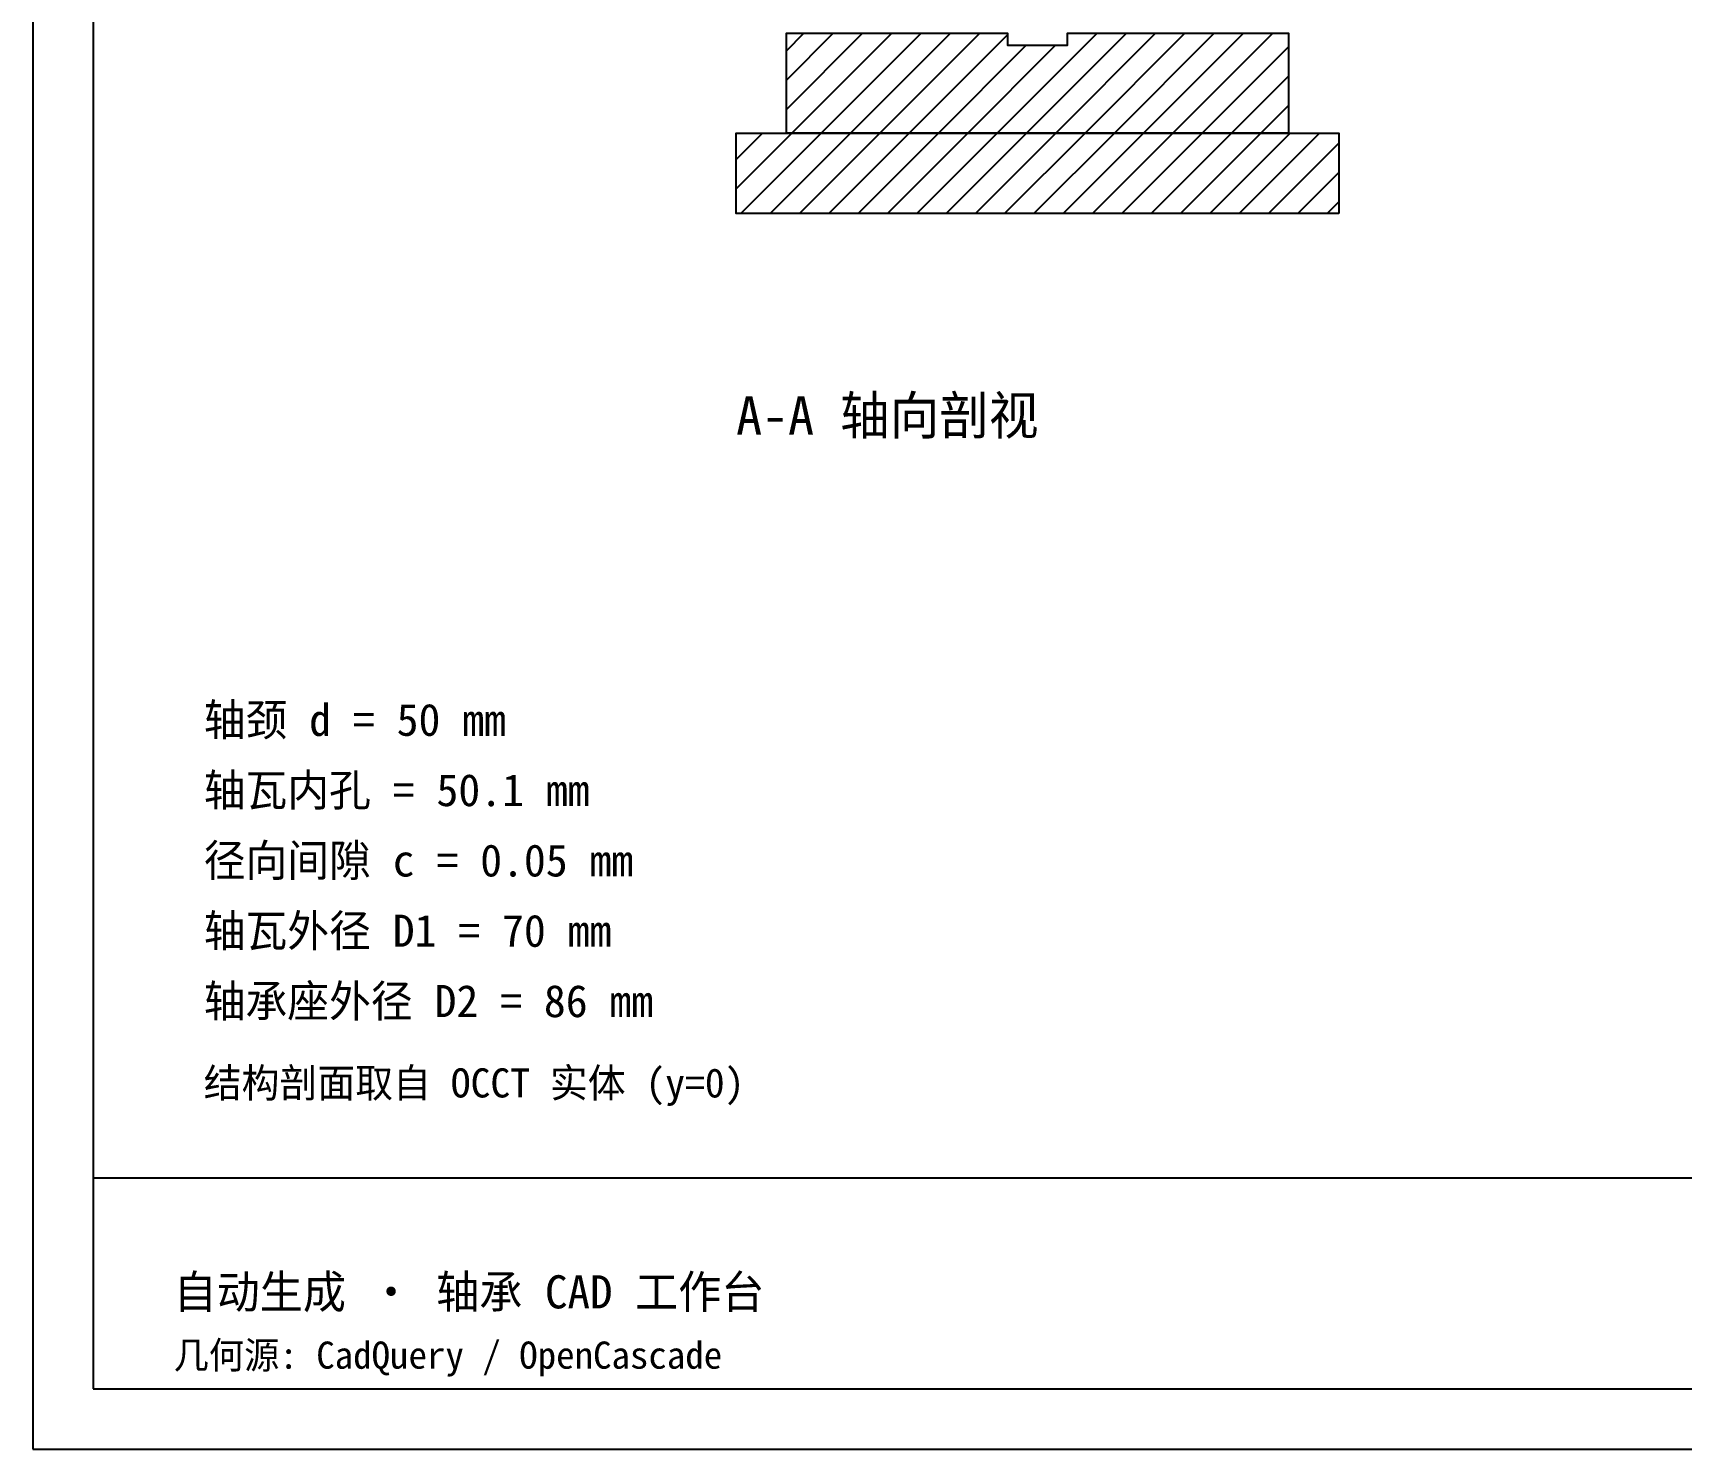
# Model space of a CAD drawing. Header units: millimetres. Extents: x 8 to 412, y 8 to 289.
# Drawn here: x 8 to 172.1, y 8 to 149 of the extents above; entities that cross this region are included whole.
import ezdxf

# ---------------------------------------------------------------- set-up
doc = ezdxf.new("R2010")
doc.units = ezdxf.units.MM
for name, color, linetype in [('BUSHING', 5, 'Continuous'), ('DIM', 2, 'Continuous'), ('FRAME', 7, 'Continuous'), ('HOUSING', 8, 'Continuous'), ('NOTES', 7, 'Continuous'), ('SECTION', 8, 'Continuous')]:
    doc.layers.add(name, color=color, linetype=linetype)

msp = doc.modelspace()

# ---------------------------------------------------------------- hatches: boundary and pattern name
at = {"layer": 'SECTION'}
h = msp.add_hatch(dxfattribs=at)
h.set_pattern_fill('ANSI31', color=5, scale=0.65)
h.paths.add_polyline_path([(133, 139), (132.82, 139), (132.64, 139), (132.46, 139), (132.28, 139), (132.1, 139), (131.92, 139), (131.74, 139), (131.56, 139), (131.38, 139), (131.2, 139), (131.02, 139), (130.84, 139), (130.66, 139), (130.48, 139), (130.3, 139), (130.12, 139), (129.94, 139), (129.76, 139), (129.58, 139), (129.4, 139), (129.22, 139), (129.04, 139), (128.86, 139), (128.68, 139), (128.5, 139), (128.32, 139), (128.14, 139), (127.96, 139), (127.78, 139), (127.6, 139), (127.42, 139), (127.24, 139), (127.06, 139), (126.88, 139), (126.71, 139), (126.53, 139), (126.35, 139), (126.17, 139), (125.99, 139), (125.81, 139), (125.63, 139), (125.45, 139), (125.27, 139), (125.09, 139), (124.91, 139), (124.73, 139), (124.55, 139), (124.37, 139), (124.19, 139), (124.01, 139), (123.83, 139), (123.65, 139), (123.47, 139), (123.29, 139), (123.11, 139), (122.93, 139), (122.75, 139), (122.57, 139), (122.39, 139), (122.21, 139), (122.03, 139), (121.85, 139), (121.67, 139), (121.49, 139), (121.31, 139), (121.13, 139), (120.95, 139), (120.77, 139), (120.59, 139), (120.41, 139), (120.23, 139), (120.05, 139), (119.87, 139), (119.69, 139), (119.51, 139), (119.33, 139), (119.15, 139), (118.97, 139), (118.79, 139), (118.61, 139), (118.43, 139), (118.25, 139), (118.07, 139), (117.89, 139), (117.71, 139), (117.53, 139), (117.35, 139), (117.17, 139), (116.99, 139), (116.81, 139), (116.63, 139), (116.45, 139), (116.27, 139), (116.09, 139), (115.91, 139), (115.73, 139), (115.55, 139), (115.37, 139), (115.19, 139), (115.01, 139), (114.83, 139), (114.65, 139), (114.47, 139), (114.29, 139), (114.12, 139), (113.94, 139), (113.76, 139), (113.58, 139), (113.4, 139), (113.22, 139), (113.04, 139), (112.86, 139), (112.68, 139), (112.5, 139), (112.32, 139), (112.14, 139), (111.96, 139), (111.78, 139), (111.6, 139), (111.42, 139), (111.24, 139), (111.06, 139), (110.88, 139), (110.7, 139), (110.52, 139), (110.34, 139), (110.16, 139), (109.98, 139), (109.8, 139), (109.62, 139), (109.44, 139), (109.26, 139), (109.08, 139), (108.9, 139), (108.72, 139), (108.54, 139), (108.36, 139), (108.18, 139), (108, 139), (107.82, 139), (107.64, 139), (107.46, 139), (107.28, 139), (107.1, 139), (106.92, 139), (106.74, 139), (106.56, 139), (106.38, 139), (106.2, 139), (106.02, 139), (105.84, 139), (105.66, 139), (105.48, 139), (105.3, 139), (105.12, 139), (104.94, 139), (104.76, 139), (104.58, 139), (104.4, 139), (104.22, 139), (104.04, 139), (103.86, 139), (103.68, 139), (103.5, 139), (103.32, 139), (103.14, 139), (102.96, 139), (102.78, 139), (102.6, 139), (102.42, 139), (102.24, 139), (102.06, 139), (101.88, 139), (101.71, 139), (101.53, 139), (101.35, 139), (101.17, 139), (100.99, 139), (100.81, 139), (100.63, 139), (100.45, 139), (100.27, 139), (100.09, 139), (99.91, 139), (99.73, 139), (99.55, 139), (99.37, 139), (99.19, 139), (99.01, 139), (98.83, 139), (98.65, 139), (98.47, 139), (98.29, 139), (98.11, 139), (97.93, 139), (97.75, 139), (97.57, 139), (97.39, 139), (97.21, 139), (97.03, 139), (96.85, 139), (96.67, 139), (96.49, 139), (96.31, 139), (96.13, 139), (95.95, 139), (95.77, 139), (95.59, 139), (95.41, 139), (95.23, 139), (95.05, 139), (94.87, 139), (94.69, 139), (94.51, 139), (94.33, 139), (94.15, 139), (93.97, 139), (93.79, 139), (93.61, 139), (93.43, 139), (93.25, 139), (93.07, 139), (92.89, 139), (92.71, 139), (92.53, 139), (92.35, 139), (92.17, 139), (91.99, 139), (91.81, 139), (91.63, 139), (91.45, 139), (91.27, 139), (91.09, 139), (90.91, 139), (90.73, 139), (90.55, 139), (90.37, 139), (90.19, 139), (90.01, 139), (89.83, 139), (89.65, 139), (89.47, 139), (89.29, 139), (89.12, 139), (88.94, 139), (88.76, 139), (88.58, 139), (88.4, 139), (88.22, 139), (88.04, 139), (87.86, 139), (87.68, 139), (87.5, 139), (87.32, 139), (87.14, 139), (86.96, 139), (86.78, 139), (86.6, 139), (86.42, 139), (86.24, 139), (86.06, 139), (85.88, 139), (85.7, 139), (85.52, 139), (85.34, 139), (85.16, 139), (84.98, 139), (84.8, 139), (84.62, 139), (84.44, 139), (84.26, 139), (84.08, 139), (83.9, 139), (83.72, 139), (83.54, 139), (83.36, 139), (83.18, 139), (83, 139), (83, 139.18), (83, 139.36), (83, 139.53), (83, 139.71), (83, 139.89), (83, 140.07), (83, 140.24), (83, 140.42), (83, 140.6), (83, 140.78), (83, 140.95), (83, 141.13), (83, 141.31), (83, 141.49), (83, 141.67), (83, 141.84), (83, 142.02), (83, 142.2), (83, 142.38), (83, 142.55), (83, 142.73), (83, 142.91), (83, 143.09), (83, 143.26), (83, 143.44), (83, 143.62), (83, 143.8), (83, 143.98), (83, 144.15), (83, 144.33), (83, 144.51), (83, 144.69), (83, 144.86), (83, 145.04), (83, 145.22), (83, 145.4), (83, 145.57), (83, 145.75), (83, 145.93), (83, 146.11), (83, 146.28), (83, 146.46), (83, 146.64), (83, 146.82), (83, 147), (83, 147.17), (83, 147.35), (83, 147.53), (83, 147.71), (83, 147.88), (83, 148.06), (83, 148.24), (83, 148.42), (83, 148.59), (83, 148.77), (83, 148.95), (83.18, 148.95), (83.36, 148.95), (83.54, 148.95), (83.72, 148.95), (83.89, 148.95), (84.07, 148.95), (84.25, 148.95), (84.43, 148.95), (84.61, 148.95), (84.79, 148.95), (84.97, 148.95), (85.15, 148.95), (85.33, 148.95), (85.5, 148.95), (85.68, 148.95), (85.86, 148.95), (86.04, 148.95), (86.22, 148.95), (86.4, 148.95), (86.58, 148.95), (86.76, 148.95), (86.93, 148.95), (87.11, 148.95), (87.29, 148.95), (87.47, 148.95), (87.65, 148.95), (87.83, 148.95), (88.01, 148.95), (88.19, 148.95), (88.37, 148.95), (88.54, 148.95), (88.72, 148.95), (88.9, 148.95), (89.08, 148.95), (89.26, 148.95), (89.44, 148.95), (89.62, 148.95), (89.8, 148.95), (89.98, 148.95), (90.15, 148.95), (90.33, 148.95), (90.51, 148.95), (90.69, 148.95), (90.87, 148.95), (91.05, 148.95), (91.23, 148.95), (91.41, 148.95), (91.59, 148.95), (91.76, 148.95), (91.94, 148.95), (92.12, 148.95), (92.3, 148.95), (92.48, 148.95), (92.66, 148.95), (92.84, 148.95), (93.02, 148.95), (93.2, 148.95), (93.37, 148.95), (93.55, 148.95), (93.73, 148.95), (93.91, 148.95), (94.09, 148.95), (94.27, 148.95), (94.45, 148.95), (94.63, 148.95), (94.8, 148.95), (94.98, 148.95), (95.16, 148.95), (95.34, 148.95), (95.52, 148.95), (95.7, 148.95), (95.88, 148.95), (96.06, 148.95), (96.24, 148.95), (96.41, 148.95), (96.59, 148.95), (96.77, 148.95), (96.95, 148.95), (97.13, 148.95), (97.31, 148.95), (97.49, 148.95), (97.67, 148.95), (97.85, 148.95), (98.02, 148.95), (98.2, 148.95), (98.38, 148.95), (98.56, 148.95), (98.74, 148.95), (98.92, 148.95), (99.1, 148.95), (99.28, 148.95), (99.46, 148.95), (99.63, 148.95), (99.81, 148.95), (99.99, 148.95), (100.17, 148.95), (100.35, 148.95), (100.53, 148.95), (100.71, 148.95), (100.89, 148.95), (101.07, 148.95), (101.24, 148.95), (101.42, 148.95), (101.6, 148.95), (101.78, 148.95), (101.96, 148.95), (102.14, 148.95), (102.32, 148.95), (102.5, 148.95), (102.67, 148.95), (102.85, 148.95), (103.03, 148.95), (103.21, 148.95), (103.39, 148.95), (103.57, 148.95), (103.75, 148.95), (103.93, 148.95), (104.11, 148.95), (104.28, 148.95), (104.46, 148.95), (104.64, 148.95), (104.82, 148.95), (105, 148.95), (105, 148.78), (105, 148.61), (105, 148.44), (105, 148.26), (105, 148.09), (105, 147.92), (105, 147.75), (105.18, 147.75), (105.35, 147.75), (105.53, 147.75), (105.71, 147.75), (105.88, 147.75), (106.06, 147.75), (106.24, 147.75), (106.41, 147.75), (106.59, 147.75), (106.76, 147.75), (106.94, 147.75), (107.12, 147.75), (107.29, 147.75), (107.47, 147.75), (107.65, 147.75), (107.82, 147.75), (108, 147.75), (108.18, 147.75), (108.35, 147.75), (108.53, 147.75), (108.71, 147.75), (108.88, 147.75), (109.06, 147.75), (109.24, 147.75), (109.41, 147.75), (109.59, 147.75), (109.76, 147.75), (109.94, 147.75), (110.12, 147.75), (110.29, 147.75), (110.47, 147.75), (110.65, 147.75), (110.82, 147.75), (111, 147.75), (111, 147.92), (111, 148.09), (111, 148.26), (111, 148.44), (111, 148.61), (111, 148.78), (111, 148.95), (111.18, 148.95), (111.36, 148.95), (111.54, 148.95), (111.72, 148.95), (111.89, 148.95), (112.07, 148.95), (112.25, 148.95), (112.43, 148.95), (112.61, 148.95), (112.79, 148.95), (112.97, 148.95), (113.15, 148.95), (113.33, 148.95), (113.5, 148.95), (113.68, 148.95), (113.86, 148.95), (114.04, 148.95), (114.22, 148.95), (114.4, 148.95), (114.58, 148.95), (114.76, 148.95), (114.93, 148.95), (115.11, 148.95), (115.29, 148.95), (115.47, 148.95), (115.65, 148.95), (115.83, 148.95), (116.01, 148.95), (116.19, 148.95), (116.37, 148.95), (116.54, 148.95), (116.72, 148.95), (116.9, 148.95), (117.08, 148.95), (117.26, 148.95), (117.44, 148.95), (117.62, 148.95), (117.8, 148.95), (117.98, 148.95), (118.15, 148.95), (118.33, 148.95), (118.51, 148.95), (118.69, 148.95), (118.87, 148.95), (119.05, 148.95), (119.23, 148.95), (119.41, 148.95), (119.59, 148.95), (119.76, 148.95), (119.94, 148.95), (120.12, 148.95), (120.3, 148.95), (120.48, 148.95), (120.66, 148.95), (120.84, 148.95), (121.02, 148.95), (121.2, 148.95), (121.37, 148.95), (121.55, 148.95), (121.73, 148.95), (121.91, 148.95), (122.09, 148.95), (122.27, 148.95), (122.45, 148.95), (122.63, 148.95), (122.8, 148.95), (122.98, 148.95), (123.16, 148.95), (123.34, 148.95), (123.52, 148.95), (123.7, 148.95), (123.88, 148.95), (124.06, 148.95), (124.24, 148.95), (124.41, 148.95), (124.59, 148.95), (124.77, 148.95), (124.95, 148.95), (125.13, 148.95), (125.31, 148.95), (125.49, 148.95), (125.67, 148.95), (125.85, 148.95), (126.02, 148.95), (126.2, 148.95), (126.38, 148.95), (126.56, 148.95), (126.74, 148.95), (126.92, 148.95), (127.1, 148.95), (127.28, 148.95), (127.46, 148.95), (127.63, 148.95), (127.81, 148.95), (127.99, 148.95), (128.17, 148.95), (128.35, 148.95), (128.53, 148.95), (128.71, 148.95), (128.89, 148.95), (129.07, 148.95), (129.24, 148.95), (129.42, 148.95), (129.6, 148.95), (129.78, 148.95), (129.96, 148.95), (130.14, 148.95), (130.32, 148.95), (130.5, 148.95), (130.67, 148.95), (130.85, 148.95), (131.03, 148.95), (131.21, 148.95), (131.39, 148.95), (131.57, 148.95), (131.75, 148.95), (131.93, 148.95), (132.11, 148.95), (132.28, 148.95), (132.46, 148.95), (132.64, 148.95), (132.82, 148.95), (133, 148.95), (133, 148.77), (133, 148.59), (133, 148.42), (133, 148.24), (133, 148.06), (133, 147.88), (133, 147.71), (133, 147.53), (133, 147.35), (133, 147.17), (133, 147), (133, 146.82), (133, 146.64), (133, 146.46), (133, 146.28), (133, 146.11), (133, 145.93), (133, 145.75), (133, 145.57), (133, 145.4), (133, 145.22), (133, 145.04), (133, 144.86), (133, 144.69), (133, 144.51), (133, 144.33), (133, 144.15), (133, 143.98), (133, 143.8), (133, 143.62), (133, 143.44), (133, 143.26), (133, 143.09), (133, 142.91), (133, 142.73), (133, 142.55), (133, 142.38), (133, 142.2), (133, 142.02), (133, 141.84), (133, 141.67), (133, 141.49), (133, 141.31), (133, 141.13), (133, 140.95), (133, 140.78), (133, 140.6), (133, 140.42), (133, 140.24), (133, 140.07), (133, 139.89), (133, 139.71), (133, 139.53), (133, 139.36), (133, 139.18)])
h = msp.add_hatch(dxfattribs=at)
h.set_pattern_fill('ANSI31', color=8, scale=0.65)
h.paths.add_polyline_path([(138, 131), (137.82, 131), (137.64, 131), (137.46, 131), (137.28, 131), (137.1, 131), (136.92, 131), (136.74, 131), (136.56, 131), (136.38, 131), (136.2, 131), (136.02, 131), (135.84, 131), (135.66, 131), (135.49, 131), (135.31, 131), (135.13, 131), (134.95, 131), (134.77, 131), (134.59, 131), (134.41, 131), (134.23, 131), (134.05, 131), (133.87, 131), (133.69, 131), (133.51, 131), (133.33, 131), (133.15, 131), (132.97, 131), (132.79, 131), (132.61, 131), (132.43, 131), (132.25, 131), (132.07, 131), (131.89, 131), (131.71, 131), (131.53, 131), (131.35, 131), (131.17, 131), (130.99, 131), (130.81, 131), (130.63, 131), (130.46, 131), (130.28, 131), (130.1, 131), (129.92, 131), (129.74, 131), (129.56, 131), (129.38, 131), (129.2, 131), (129.02, 131), (128.84, 131), (128.66, 131), (128.48, 131), (128.3, 131), (128.12, 131), (127.94, 131), (127.76, 131), (127.58, 131), (127.4, 131), (127.22, 131), (127.04, 131), (126.86, 131), (126.68, 131), (126.5, 131), (126.32, 131), (126.14, 131), (125.96, 131), (125.78, 131), (125.6, 131), (125.43, 131), (125.25, 131), (125.07, 131), (124.89, 131), (124.71, 131), (124.53, 131), (124.35, 131), (124.17, 131), (123.99, 131), (123.81, 131), (123.63, 131), (123.45, 131), (123.27, 131), (123.09, 131), (122.91, 131), (122.73, 131), (122.55, 131), (122.37, 131), (122.19, 131), (122.01, 131), (121.83, 131), (121.65, 131), (121.47, 131), (121.29, 131), (121.11, 131), (120.93, 131), (120.75, 131), (120.57, 131), (120.4, 131), (120.22, 131), (120.04, 131), (119.86, 131), (119.68, 131), (119.5, 131), (119.32, 131), (119.14, 131), (118.96, 131), (118.78, 131), (118.6, 131), (118.42, 131), (118.24, 131), (118.06, 131), (117.88, 131), (117.7, 131), (117.52, 131), (117.34, 131), (117.16, 131), (116.98, 131), (116.8, 131), (116.62, 131), (116.44, 131), (116.26, 131), (116.08, 131), (115.9, 131), (115.72, 131), (115.54, 131), (115.37, 131), (115.19, 131), (115.01, 131), (114.83, 131), (114.65, 131), (114.47, 131), (114.29, 131), (114.11, 131), (113.93, 131), (113.75, 131), (113.57, 131), (113.39, 131), (113.21, 131), (113.03, 131), (112.85, 131), (112.67, 131), (112.49, 131), (112.31, 131), (112.13, 131), (111.95, 131), (111.77, 131), (111.59, 131), (111.41, 131), (111.23, 131), (111.05, 131), (110.87, 131), (110.69, 131), (110.51, 131), (110.34, 131), (110.16, 131), (109.98, 131), (109.8, 131), (109.62, 131), (109.44, 131), (109.26, 131), (109.08, 131), (108.9, 131), (108.72, 131), (108.54, 131), (108.36, 131), (108.18, 131), (108, 131), (107.82, 131), (107.64, 131), (107.46, 131), (107.28, 131), (107.1, 131), (106.92, 131), (106.74, 131), (106.56, 131), (106.38, 131), (106.2, 131), (106.02, 131), (105.84, 131), (105.66, 131), (105.49, 131), (105.31, 131), (105.13, 131), (104.95, 131), (104.77, 131), (104.59, 131), (104.41, 131), (104.23, 131), (104.05, 131), (103.87, 131), (103.69, 131), (103.51, 131), (103.33, 131), (103.15, 131), (102.97, 131), (102.79, 131), (102.61, 131), (102.43, 131), (102.25, 131), (102.07, 131), (101.89, 131), (101.71, 131), (101.53, 131), (101.35, 131), (101.17, 131), (100.99, 131), (100.81, 131), (100.63, 131), (100.46, 131), (100.28, 131), (100.1, 131), (99.92, 131), (99.74, 131), (99.56, 131), (99.38, 131), (99.2, 131), (99.02, 131), (98.84, 131), (98.66, 131), (98.48, 131), (98.3, 131), (98.12, 131), (97.94, 131), (97.76, 131), (97.58, 131), (97.4, 131), (97.22, 131), (97.04, 131), (96.86, 131), (96.68, 131), (96.5, 131), (96.32, 131), (96.14, 131), (95.96, 131), (95.78, 131), (95.6, 131), (95.43, 131), (95.25, 131), (95.07, 131), (94.89, 131), (94.71, 131), (94.53, 131), (94.35, 131), (94.17, 131), (93.99, 131), (93.81, 131), (93.63, 131), (93.45, 131), (93.27, 131), (93.09, 131), (92.91, 131), (92.73, 131), (92.55, 131), (92.37, 131), (92.19, 131), (92.01, 131), (91.83, 131), (91.65, 131), (91.47, 131), (91.29, 131), (91.11, 131), (90.93, 131), (90.75, 131), (90.57, 131), (90.4, 131), (90.22, 131), (90.04, 131), (89.86, 131), (89.68, 131), (89.5, 131), (89.32, 131), (89.14, 131), (88.96, 131), (88.78, 131), (88.6, 131), (88.42, 131), (88.24, 131), (88.06, 131), (87.88, 131), (87.7, 131), (87.52, 131), (87.34, 131), (87.16, 131), (86.98, 131), (86.8, 131), (86.62, 131), (86.44, 131), (86.26, 131), (86.08, 131), (85.9, 131), (85.72, 131), (85.54, 131), (85.37, 131), (85.19, 131), (85.01, 131), (84.83, 131), (84.65, 131), (84.47, 131), (84.29, 131), (84.11, 131), (83.93, 131), (83.75, 131), (83.57, 131), (83.39, 131), (83.21, 131), (83.03, 131), (82.85, 131), (82.67, 131), (82.49, 131), (82.31, 131), (82.13, 131), (81.95, 131), (81.77, 131), (81.59, 131), (81.41, 131), (81.23, 131), (81.05, 131), (80.87, 131), (80.69, 131), (80.51, 131), (80.34, 131), (80.16, 131), (79.98, 131), (79.8, 131), (79.62, 131), (79.44, 131), (79.26, 131), (79.08, 131), (78.9, 131), (78.72, 131), (78.54, 131), (78.36, 131), (78.18, 131), (78, 131), (78, 131.18), (78, 131.36), (78, 131.53), (78, 131.71), (78, 131.89), (78, 132.07), (78, 132.24), (78, 132.42), (78, 132.6), (78, 132.78), (78, 132.96), (78, 133.13), (78, 133.31), (78, 133.49), (78, 133.67), (78, 133.84), (78, 134.02), (78, 134.2), (78, 134.38), (78, 134.56), (78, 134.73), (78, 134.91), (78, 135.09), (78, 135.27), (78, 135.44), (78, 135.62), (78, 135.8), (78, 135.98), (78, 136.16), (78, 136.33), (78, 136.51), (78, 136.69), (78, 136.87), (78, 137.04), (78, 137.22), (78, 137.4), (78, 137.58), (78, 137.76), (78, 137.93), (78, 138.11), (78, 138.29), (78, 138.47), (78, 138.64), (78, 138.82), (78, 139), (78.18, 139), (78.36, 139), (78.54, 139), (78.72, 139), (78.9, 139), (79.08, 139), (79.26, 139), (79.44, 139), (79.62, 139), (79.8, 139), (79.98, 139), (80.16, 139), (80.34, 139), (80.51, 139), (80.69, 139), (80.87, 139), (81.05, 139), (81.23, 139), (81.41, 139), (81.59, 139), (81.77, 139), (81.95, 139), (82.13, 139), (82.31, 139), (82.49, 139), (82.67, 139), (82.85, 139), (83.03, 139), (83.21, 139), (83.39, 139), (83.57, 139), (83.75, 139), (83.93, 139), (84.11, 139), (84.29, 139), (84.47, 139), (84.65, 139), (84.83, 139), (85.01, 139), (85.19, 139), (85.37, 139), (85.54, 139), (85.72, 139), (85.9, 139), (86.08, 139), (86.26, 139), (86.44, 139), (86.62, 139), (86.8, 139), (86.98, 139), (87.16, 139), (87.34, 139), (87.52, 139), (87.7, 139), (87.88, 139), (88.06, 139), (88.24, 139), (88.42, 139), (88.6, 139), (88.78, 139), (88.96, 139), (89.14, 139), (89.32, 139), (89.5, 139), (89.68, 139), (89.86, 139), (90.04, 139), (90.22, 139), (90.4, 139), (90.57, 139), (90.75, 139), (90.93, 139), (91.11, 139), (91.29, 139), (91.47, 139), (91.65, 139), (91.83, 139), (92.01, 139), (92.19, 139), (92.37, 139), (92.55, 139), (92.73, 139), (92.91, 139), (93.09, 139), (93.27, 139), (93.45, 139), (93.63, 139), (93.81, 139), (93.99, 139), (94.17, 139), (94.35, 139), (94.53, 139), (94.71, 139), (94.89, 139), (95.07, 139), (95.25, 139), (95.43, 139), (95.6, 139), (95.78, 139), (95.96, 139), (96.14, 139), (96.32, 139), (96.5, 139), (96.68, 139), (96.86, 139), (97.04, 139), (97.22, 139), (97.4, 139), (97.58, 139), (97.76, 139), (97.94, 139), (98.12, 139), (98.3, 139), (98.48, 139), (98.66, 139), (98.84, 139), (99.02, 139), (99.2, 139), (99.38, 139), (99.56, 139), (99.74, 139), (99.92, 139), (100.1, 139), (100.28, 139), (100.46, 139), (100.63, 139), (100.81, 139), (100.99, 139), (101.17, 139), (101.35, 139), (101.53, 139), (101.71, 139), (101.89, 139), (102.07, 139), (102.25, 139), (102.43, 139), (102.61, 139), (102.79, 139), (102.97, 139), (103.15, 139), (103.33, 139), (103.51, 139), (103.69, 139), (103.87, 139), (104.05, 139), (104.23, 139), (104.41, 139), (104.59, 139), (104.77, 139), (104.95, 139), (105.13, 139), (105.31, 139), (105.49, 139), (105.66, 139), (105.84, 139), (106.02, 139), (106.2, 139), (106.38, 139), (106.56, 139), (106.74, 139), (106.92, 139), (107.1, 139), (107.28, 139), (107.46, 139), (107.64, 139), (107.82, 139), (108, 139), (108.18, 139), (108.36, 139), (108.54, 139), (108.72, 139), (108.9, 139), (109.08, 139), (109.26, 139), (109.44, 139), (109.62, 139), (109.8, 139), (109.98, 139), (110.16, 139), (110.34, 139), (110.51, 139), (110.69, 139), (110.87, 139), (111.05, 139), (111.23, 139), (111.41, 139), (111.59, 139), (111.77, 139), (111.95, 139), (112.13, 139), (112.31, 139), (112.49, 139), (112.67, 139), (112.85, 139), (113.03, 139), (113.21, 139), (113.39, 139), (113.57, 139), (113.75, 139), (113.93, 139), (114.11, 139), (114.29, 139), (114.47, 139), (114.65, 139), (114.83, 139), (115.01, 139), (115.19, 139), (115.37, 139), (115.54, 139), (115.72, 139), (115.9, 139), (116.08, 139), (116.26, 139), (116.44, 139), (116.62, 139), (116.8, 139), (116.98, 139), (117.16, 139), (117.34, 139), (117.52, 139), (117.7, 139), (117.88, 139), (118.06, 139), (118.24, 139), (118.42, 139), (118.6, 139), (118.78, 139), (118.96, 139), (119.14, 139), (119.32, 139), (119.5, 139), (119.68, 139), (119.86, 139), (120.04, 139), (120.22, 139), (120.4, 139), (120.57, 139), (120.75, 139), (120.93, 139), (121.11, 139), (121.29, 139), (121.47, 139), (121.65, 139), (121.83, 139), (122.01, 139), (122.19, 139), (122.37, 139), (122.55, 139), (122.73, 139), (122.91, 139), (123.09, 139), (123.27, 139), (123.45, 139), (123.63, 139), (123.81, 139), (123.99, 139), (124.17, 139), (124.35, 139), (124.53, 139), (124.71, 139), (124.89, 139), (125.07, 139), (125.25, 139), (125.43, 139), (125.6, 139), (125.78, 139), (125.96, 139), (126.14, 139), (126.32, 139), (126.5, 139), (126.68, 139), (126.86, 139), (127.04, 139), (127.22, 139), (127.4, 139), (127.58, 139), (127.76, 139), (127.94, 139), (128.12, 139), (128.3, 139), (128.48, 139), (128.66, 139), (128.84, 139), (129.02, 139), (129.2, 139), (129.38, 139), (129.56, 139), (129.74, 139), (129.92, 139), (130.1, 139), (130.28, 139), (130.46, 139), (130.63, 139), (130.81, 139), (130.99, 139), (131.17, 139), (131.35, 139), (131.53, 139), (131.71, 139), (131.89, 139), (132.07, 139), (132.25, 139), (132.43, 139), (132.61, 139), (132.79, 139), (132.97, 139), (133.15, 139), (133.33, 139), (133.51, 139), (133.69, 139), (133.87, 139), (134.05, 139), (134.23, 139), (134.41, 139), (134.59, 139), (134.77, 139), (134.95, 139), (135.13, 139), (135.31, 139), (135.49, 139), (135.66, 139), (135.84, 139), (136.02, 139), (136.2, 139), (136.38, 139), (136.56, 139), (136.74, 139), (136.92, 139), (137.1, 139), (137.28, 139), (137.46, 139), (137.64, 139), (137.82, 139), (138, 139), (138, 138.82), (138, 138.64), (138, 138.47), (138, 138.29), (138, 138.11), (138, 137.93), (138, 137.76), (138, 137.58), (138, 137.4), (138, 137.22), (138, 137.04), (138, 136.87), (138, 136.69), (138, 136.51), (138, 136.33), (138, 136.16), (138, 135.98), (138, 135.8), (138, 135.62), (138, 135.44), (138, 135.27), (138, 135.09), (138, 134.91), (138, 134.73), (138, 134.56), (138, 134.38), (138, 134.2), (138, 134.02), (138, 133.84), (138, 133.67), (138, 133.49), (138, 133.31), (138, 133.13), (138, 132.96), (138, 132.78), (138, 132.6), (138, 132.42), (138, 132.24), (138, 132.07), (138, 131.89), (138, 131.71), (138, 131.53), (138, 131.36), (138, 131.18)])

# ---------------------------------------------------------------- linework, layer by layer
at = {"layer": 'BUSHING'}
msp.add_lwpolyline([(133, 139), (132.82, 139), (132.64, 139), (132.46, 139), (132.28, 139), (132.1, 139), (131.92, 139), (131.74, 139), (131.56, 139), (131.38, 139), (131.2, 139), (131.02, 139), (130.84, 139), (130.66, 139), (130.48, 139), (130.3, 139), (130.12, 139), (129.94, 139), (129.76, 139), (129.58, 139), (129.4, 139), (129.22, 139), (129.04, 139), (128.86, 139), (128.68, 139), (128.5, 139), (128.32, 139), (128.14, 139), (127.96, 139), (127.78, 139), (127.6, 139), (127.42, 139), (127.24, 139), (127.06, 139), (126.88, 139), (126.71, 139), (126.53, 139), (126.35, 139), (126.17, 139), (125.99, 139), (125.81, 139), (125.63, 139), (125.45, 139), (125.27, 139), (125.09, 139), (124.91, 139), (124.73, 139), (124.55, 139), (124.37, 139), (124.19, 139), (124.01, 139), (123.83, 139), (123.65, 139), (123.47, 139), (123.29, 139), (123.11, 139), (122.93, 139), (122.75, 139), (122.57, 139), (122.39, 139), (122.21, 139), (122.03, 139), (121.85, 139), (121.67, 139), (121.49, 139), (121.31, 139), (121.13, 139), (120.95, 139), (120.77, 139), (120.59, 139), (120.41, 139), (120.23, 139), (120.05, 139), (119.87, 139), (119.69, 139), (119.51, 139), (119.33, 139), (119.15, 139), (118.97, 139), (118.79, 139), (118.61, 139), (118.43, 139), (118.25, 139), (118.07, 139), (117.89, 139), (117.71, 139), (117.53, 139), (117.35, 139), (117.17, 139), (116.99, 139), (116.81, 139), (116.63, 139), (116.45, 139), (116.27, 139), (116.09, 139), (115.91, 139), (115.73, 139), (115.55, 139), (115.37, 139), (115.19, 139), (115.01, 139), (114.83, 139), (114.65, 139), (114.47, 139), (114.29, 139), (114.12, 139), (113.94, 139), (113.76, 139), (113.58, 139), (113.4, 139), (113.22, 139), (113.04, 139), (112.86, 139), (112.68, 139), (112.5, 139), (112.32, 139), (112.14, 139), (111.96, 139), (111.78, 139), (111.6, 139), (111.42, 139), (111.24, 139), (111.06, 139), (110.88, 139), (110.7, 139), (110.52, 139), (110.34, 139), (110.16, 139), (109.98, 139), (109.8, 139), (109.62, 139), (109.44, 139), (109.26, 139), (109.08, 139), (108.9, 139), (108.72, 139), (108.54, 139), (108.36, 139), (108.18, 139), (108, 139), (107.82, 139), (107.64, 139), (107.46, 139), (107.28, 139), (107.1, 139), (106.92, 139), (106.74, 139), (106.56, 139), (106.38, 139), (106.2, 139), (106.02, 139), (105.84, 139), (105.66, 139), (105.48, 139), (105.3, 139), (105.12, 139), (104.94, 139), (104.76, 139), (104.58, 139), (104.4, 139), (104.22, 139), (104.04, 139), (103.86, 139), (103.68, 139), (103.5, 139), (103.32, 139), (103.14, 139), (102.96, 139), (102.78, 139), (102.6, 139), (102.42, 139), (102.24, 139), (102.06, 139), (101.88, 139), (101.71, 139), (101.53, 139), (101.35, 139), (101.17, 139), (100.99, 139), (100.81, 139), (100.63, 139), (100.45, 139), (100.27, 139), (100.09, 139), (99.91, 139), (99.73, 139), (99.55, 139), (99.37, 139), (99.19, 139), (99.01, 139), (98.83, 139), (98.65, 139), (98.47, 139), (98.29, 139), (98.11, 139), (97.93, 139), (97.75, 139), (97.57, 139), (97.39, 139), (97.21, 139), (97.03, 139), (96.85, 139), (96.67, 139), (96.49, 139), (96.31, 139), (96.13, 139), (95.95, 139), (95.77, 139), (95.59, 139), (95.41, 139), (95.23, 139), (95.05, 139), (94.87, 139), (94.69, 139), (94.51, 139), (94.33, 139), (94.15, 139), (93.97, 139), (93.79, 139), (93.61, 139), (93.43, 139), (93.25, 139), (93.07, 139), (92.89, 139), (92.71, 139), (92.53, 139), (92.35, 139), (92.17, 139), (91.99, 139), (91.81, 139), (91.63, 139), (91.45, 139), (91.27, 139), (91.09, 139), (90.91, 139), (90.73, 139), (90.55, 139), (90.37, 139), (90.19, 139), (90.01, 139), (89.83, 139), (89.65, 139), (89.47, 139), (89.29, 139), (89.12, 139), (88.94, 139), (88.76, 139), (88.58, 139), (88.4, 139), (88.22, 139), (88.04, 139), (87.86, 139), (87.68, 139), (87.5, 139), (87.32, 139), (87.14, 139), (86.96, 139), (86.78, 139), (86.6, 139), (86.42, 139), (86.24, 139), (86.06, 139), (85.88, 139), (85.7, 139), (85.52, 139), (85.34, 139), (85.16, 139), (84.98, 139), (84.8, 139), (84.62, 139), (84.44, 139), (84.26, 139), (84.08, 139), (83.9, 139), (83.72, 139), (83.54, 139), (83.36, 139), (83.18, 139), (83, 139), (83, 139.18), (83, 139.36), (83, 139.53), (83, 139.71), (83, 139.89), (83, 140.07), (83, 140.24), (83, 140.42), (83, 140.6), (83, 140.78), (83, 140.95), (83, 141.13), (83, 141.31), (83, 141.49), (83, 141.67), (83, 141.84), (83, 142.02), (83, 142.2), (83, 142.38), (83, 142.55), (83, 142.73), (83, 142.91), (83, 143.09), (83, 143.26), (83, 143.44), (83, 143.62), (83, 143.8), (83, 143.98), (83, 144.15), (83, 144.33), (83, 144.51), (83, 144.69), (83, 144.86), (83, 145.04), (83, 145.22), (83, 145.4), (83, 145.57), (83, 145.75), (83, 145.93), (83, 146.11), (83, 146.28), (83, 146.46), (83, 146.64), (83, 146.82), (83, 147), (83, 147.17), (83, 147.35), (83, 147.53), (83, 147.71), (83, 147.88), (83, 148.06), (83, 148.24), (83, 148.42), (83, 148.59), (83, 148.77), (83, 148.95), (83.18, 148.95), (83.36, 148.95), (83.54, 148.95), (83.72, 148.95), (83.89, 148.95), (84.07, 148.95), (84.25, 148.95), (84.43, 148.95), (84.61, 148.95), (84.79, 148.95), (84.97, 148.95), (85.15, 148.95), (85.33, 148.95), (85.5, 148.95), (85.68, 148.95), (85.86, 148.95), (86.04, 148.95), (86.22, 148.95), (86.4, 148.95), (86.58, 148.95), (86.76, 148.95), (86.93, 148.95), (87.11, 148.95), (87.29, 148.95), (87.47, 148.95), (87.65, 148.95), (87.83, 148.95), (88.01, 148.95), (88.19, 148.95), (88.37, 148.95), (88.54, 148.95), (88.72, 148.95), (88.9, 148.95), (89.08, 148.95), (89.26, 148.95), (89.44, 148.95), (89.62, 148.95), (89.8, 148.95), (89.98, 148.95), (90.15, 148.95), (90.33, 148.95), (90.51, 148.95), (90.69, 148.95), (90.87, 148.95), (91.05, 148.95), (91.23, 148.95), (91.41, 148.95), (91.59, 148.95), (91.76, 148.95), (91.94, 148.95), (92.12, 148.95), (92.3, 148.95), (92.48, 148.95), (92.66, 148.95), (92.84, 148.95), (93.02, 148.95), (93.2, 148.95), (93.37, 148.95), (93.55, 148.95), (93.73, 148.95), (93.91, 148.95), (94.09, 148.95), (94.27, 148.95), (94.45, 148.95), (94.63, 148.95), (94.8, 148.95), (94.98, 148.95), (95.16, 148.95), (95.34, 148.95), (95.52, 148.95), (95.7, 148.95), (95.88, 148.95), (96.06, 148.95), (96.24, 148.95), (96.41, 148.95), (96.59, 148.95), (96.77, 148.95), (96.95, 148.95), (97.13, 148.95), (97.31, 148.95), (97.49, 148.95), (97.67, 148.95), (97.85, 148.95), (98.02, 148.95), (98.2, 148.95), (98.38, 148.95), (98.56, 148.95), (98.74, 148.95), (98.92, 148.95), (99.1, 148.95), (99.28, 148.95), (99.46, 148.95), (99.63, 148.95), (99.81, 148.95), (99.99, 148.95), (100.17, 148.95), (100.35, 148.95), (100.53, 148.95), (100.71, 148.95), (100.89, 148.95), (101.07, 148.95), (101.24, 148.95), (101.42, 148.95), (101.6, 148.95), (101.78, 148.95), (101.96, 148.95), (102.14, 148.95), (102.32, 148.95), (102.5, 148.95), (102.67, 148.95), (102.85, 148.95), (103.03, 148.95), (103.21, 148.95), (103.39, 148.95), (103.57, 148.95), (103.75, 148.95), (103.93, 148.95), (104.11, 148.95), (104.28, 148.95), (104.46, 148.95), (104.64, 148.95), (104.82, 148.95), (105, 148.95), (105, 148.78), (105, 148.61), (105, 148.44), (105, 148.26), (105, 148.09), (105, 147.92), (105, 147.75), (105.18, 147.75), (105.35, 147.75), (105.53, 147.75), (105.71, 147.75), (105.88, 147.75), (106.06, 147.75), (106.24, 147.75), (106.41, 147.75), (106.59, 147.75), (106.76, 147.75), (106.94, 147.75), (107.12, 147.75), (107.29, 147.75), (107.47, 147.75), (107.65, 147.75), (107.82, 147.75), (108, 147.75), (108.18, 147.75), (108.35, 147.75), (108.53, 147.75), (108.71, 147.75), (108.88, 147.75), (109.06, 147.75), (109.24, 147.75), (109.41, 147.75), (109.59, 147.75), (109.76, 147.75), (109.94, 147.75), (110.12, 147.75), (110.29, 147.75), (110.47, 147.75), (110.65, 147.75), (110.82, 147.75), (111, 147.75), (111, 147.92), (111, 148.09), (111, 148.26), (111, 148.44), (111, 148.61), (111, 148.78), (111, 148.95), (111.18, 148.95), (111.36, 148.95), (111.54, 148.95), (111.72, 148.95), (111.89, 148.95), (112.07, 148.95), (112.25, 148.95), (112.43, 148.95), (112.61, 148.95), (112.79, 148.95), (112.97, 148.95), (113.15, 148.95), (113.33, 148.95), (113.5, 148.95), (113.68, 148.95), (113.86, 148.95), (114.04, 148.95), (114.22, 148.95), (114.4, 148.95), (114.58, 148.95), (114.76, 148.95), (114.93, 148.95), (115.11, 148.95), (115.29, 148.95), (115.47, 148.95), (115.65, 148.95), (115.83, 148.95), (116.01, 148.95), (116.19, 148.95), (116.37, 148.95), (116.54, 148.95), (116.72, 148.95), (116.9, 148.95), (117.08, 148.95), (117.26, 148.95), (117.44, 148.95), (117.62, 148.95), (117.8, 148.95), (117.98, 148.95), (118.15, 148.95), (118.33, 148.95), (118.51, 148.95), (118.69, 148.95), (118.87, 148.95), (119.05, 148.95), (119.23, 148.95), (119.41, 148.95), (119.59, 148.95), (119.76, 148.95), (119.94, 148.95), (120.12, 148.95), (120.3, 148.95), (120.48, 148.95), (120.66, 148.95), (120.84, 148.95), (121.02, 148.95), (121.2, 148.95), (121.37, 148.95), (121.55, 148.95), (121.73, 148.95), (121.91, 148.95), (122.09, 148.95), (122.27, 148.95), (122.45, 148.95), (122.63, 148.95), (122.8, 148.95), (122.98, 148.95), (123.16, 148.95), (123.34, 148.95), (123.52, 148.95), (123.7, 148.95), (123.88, 148.95), (124.06, 148.95), (124.24, 148.95), (124.41, 148.95), (124.59, 148.95), (124.77, 148.95), (124.95, 148.95), (125.13, 148.95), (125.31, 148.95), (125.49, 148.95), (125.67, 148.95), (125.85, 148.95), (126.02, 148.95), (126.2, 148.95), (126.38, 148.95), (126.56, 148.95), (126.74, 148.95), (126.92, 148.95), (127.1, 148.95), (127.28, 148.95), (127.46, 148.95), (127.63, 148.95), (127.81, 148.95), (127.99, 148.95), (128.17, 148.95), (128.35, 148.95), (128.53, 148.95), (128.71, 148.95), (128.89, 148.95), (129.07, 148.95), (129.24, 148.95), (129.42, 148.95), (129.6, 148.95), (129.78, 148.95), (129.96, 148.95), (130.14, 148.95), (130.32, 148.95), (130.5, 148.95), (130.67, 148.95), (130.85, 148.95), (131.03, 148.95), (131.21, 148.95), (131.39, 148.95), (131.57, 148.95), (131.75, 148.95), (131.93, 148.95), (132.11, 148.95), (132.28, 148.95), (132.46, 148.95), (132.64, 148.95), (132.82, 148.95), (133, 148.95), (133, 148.77), (133, 148.59), (133, 148.42), (133, 148.24), (133, 148.06), (133, 147.88), (133, 147.71), (133, 147.53), (133, 147.35), (133, 147.17), (133, 147), (133, 146.82), (133, 146.64), (133, 146.46), (133, 146.28), (133, 146.11), (133, 145.93), (133, 145.75), (133, 145.57), (133, 145.4), (133, 145.22), (133, 145.04), (133, 144.86), (133, 144.69), (133, 144.51), (133, 144.33), (133, 144.15), (133, 143.98), (133, 143.8), (133, 143.62), (133, 143.44), (133, 143.26), (133, 143.09), (133, 142.91), (133, 142.73), (133, 142.55), (133, 142.38), (133, 142.2), (133, 142.02), (133, 141.84), (133, 141.67), (133, 141.49), (133, 141.31), (133, 141.13), (133, 140.95), (133, 140.78), (133, 140.6), (133, 140.42), (133, 140.24), (133, 140.07), (133, 139.89), (133, 139.71), (133, 139.53), (133, 139.36), (133, 139.18)], close=True, dxfattribs=at)
at = {"layer": 'FRAME'}
for p, q in [((8, 289), (8, 8)), ((14, 283), (14, 14)), ((14, 35), (406, 35)), ((14, 14), (406, 14)), ((8, 8), (412, 8))]:
    msp.add_line(p, q, dxfattribs=at)
at = {"layer": 'HOUSING'}
msp.add_lwpolyline([(138, 131), (137.82, 131), (137.64, 131), (137.46, 131), (137.28, 131), (137.1, 131), (136.92, 131), (136.74, 131), (136.56, 131), (136.38, 131), (136.2, 131), (136.02, 131), (135.84, 131), (135.66, 131), (135.49, 131), (135.31, 131), (135.13, 131), (134.95, 131), (134.77, 131), (134.59, 131), (134.41, 131), (134.23, 131), (134.05, 131), (133.87, 131), (133.69, 131), (133.51, 131), (133.33, 131), (133.15, 131), (132.97, 131), (132.79, 131), (132.61, 131), (132.43, 131), (132.25, 131), (132.07, 131), (131.89, 131), (131.71, 131), (131.53, 131), (131.35, 131), (131.17, 131), (130.99, 131), (130.81, 131), (130.63, 131), (130.46, 131), (130.28, 131), (130.1, 131), (129.92, 131), (129.74, 131), (129.56, 131), (129.38, 131), (129.2, 131), (129.02, 131), (128.84, 131), (128.66, 131), (128.48, 131), (128.3, 131), (128.12, 131), (127.94, 131), (127.76, 131), (127.58, 131), (127.4, 131), (127.22, 131), (127.04, 131), (126.86, 131), (126.68, 131), (126.5, 131), (126.32, 131), (126.14, 131), (125.96, 131), (125.78, 131), (125.6, 131), (125.43, 131), (125.25, 131), (125.07, 131), (124.89, 131), (124.71, 131), (124.53, 131), (124.35, 131), (124.17, 131), (123.99, 131), (123.81, 131), (123.63, 131), (123.45, 131), (123.27, 131), (123.09, 131), (122.91, 131), (122.73, 131), (122.55, 131), (122.37, 131), (122.19, 131), (122.01, 131), (121.83, 131), (121.65, 131), (121.47, 131), (121.29, 131), (121.11, 131), (120.93, 131), (120.75, 131), (120.57, 131), (120.4, 131), (120.22, 131), (120.04, 131), (119.86, 131), (119.68, 131), (119.5, 131), (119.32, 131), (119.14, 131), (118.96, 131), (118.78, 131), (118.6, 131), (118.42, 131), (118.24, 131), (118.06, 131), (117.88, 131), (117.7, 131), (117.52, 131), (117.34, 131), (117.16, 131), (116.98, 131), (116.8, 131), (116.62, 131), (116.44, 131), (116.26, 131), (116.08, 131), (115.9, 131), (115.72, 131), (115.54, 131), (115.37, 131), (115.19, 131), (115.01, 131), (114.83, 131), (114.65, 131), (114.47, 131), (114.29, 131), (114.11, 131), (113.93, 131), (113.75, 131), (113.57, 131), (113.39, 131), (113.21, 131), (113.03, 131), (112.85, 131), (112.67, 131), (112.49, 131), (112.31, 131), (112.13, 131), (111.95, 131), (111.77, 131), (111.59, 131), (111.41, 131), (111.23, 131), (111.05, 131), (110.87, 131), (110.69, 131), (110.51, 131), (110.34, 131), (110.16, 131), (109.98, 131), (109.8, 131), (109.62, 131), (109.44, 131), (109.26, 131), (109.08, 131), (108.9, 131), (108.72, 131), (108.54, 131), (108.36, 131), (108.18, 131), (108, 131), (107.82, 131), (107.64, 131), (107.46, 131), (107.28, 131), (107.1, 131), (106.92, 131), (106.74, 131), (106.56, 131), (106.38, 131), (106.2, 131), (106.02, 131), (105.84, 131), (105.66, 131), (105.49, 131), (105.31, 131), (105.13, 131), (104.95, 131), (104.77, 131), (104.59, 131), (104.41, 131), (104.23, 131), (104.05, 131), (103.87, 131), (103.69, 131), (103.51, 131), (103.33, 131), (103.15, 131), (102.97, 131), (102.79, 131), (102.61, 131), (102.43, 131), (102.25, 131), (102.07, 131), (101.89, 131), (101.71, 131), (101.53, 131), (101.35, 131), (101.17, 131), (100.99, 131), (100.81, 131), (100.63, 131), (100.46, 131), (100.28, 131), (100.1, 131), (99.92, 131), (99.74, 131), (99.56, 131), (99.38, 131), (99.2, 131), (99.02, 131), (98.84, 131), (98.66, 131), (98.48, 131), (98.3, 131), (98.12, 131), (97.94, 131), (97.76, 131), (97.58, 131), (97.4, 131), (97.22, 131), (97.04, 131), (96.86, 131), (96.68, 131), (96.5, 131), (96.32, 131), (96.14, 131), (95.96, 131), (95.78, 131), (95.6, 131), (95.43, 131), (95.25, 131), (95.07, 131), (94.89, 131), (94.71, 131), (94.53, 131), (94.35, 131), (94.17, 131), (93.99, 131), (93.81, 131), (93.63, 131), (93.45, 131), (93.27, 131), (93.09, 131), (92.91, 131), (92.73, 131), (92.55, 131), (92.37, 131), (92.19, 131), (92.01, 131), (91.83, 131), (91.65, 131), (91.47, 131), (91.29, 131), (91.11, 131), (90.93, 131), (90.75, 131), (90.57, 131), (90.4, 131), (90.22, 131), (90.04, 131), (89.86, 131), (89.68, 131), (89.5, 131), (89.32, 131), (89.14, 131), (88.96, 131), (88.78, 131), (88.6, 131), (88.42, 131), (88.24, 131), (88.06, 131), (87.88, 131), (87.7, 131), (87.52, 131), (87.34, 131), (87.16, 131), (86.98, 131), (86.8, 131), (86.62, 131), (86.44, 131), (86.26, 131), (86.08, 131), (85.9, 131), (85.72, 131), (85.54, 131), (85.37, 131), (85.19, 131), (85.01, 131), (84.83, 131), (84.65, 131), (84.47, 131), (84.29, 131), (84.11, 131), (83.93, 131), (83.75, 131), (83.57, 131), (83.39, 131), (83.21, 131), (83.03, 131), (82.85, 131), (82.67, 131), (82.49, 131), (82.31, 131), (82.13, 131), (81.95, 131), (81.77, 131), (81.59, 131), (81.41, 131), (81.23, 131), (81.05, 131), (80.87, 131), (80.69, 131), (80.51, 131), (80.34, 131), (80.16, 131), (79.98, 131), (79.8, 131), (79.62, 131), (79.44, 131), (79.26, 131), (79.08, 131), (78.9, 131), (78.72, 131), (78.54, 131), (78.36, 131), (78.18, 131), (78, 131), (78, 131.18), (78, 131.36), (78, 131.53), (78, 131.71), (78, 131.89), (78, 132.07), (78, 132.24), (78, 132.42), (78, 132.6), (78, 132.78), (78, 132.96), (78, 133.13), (78, 133.31), (78, 133.49), (78, 133.67), (78, 133.84), (78, 134.02), (78, 134.2), (78, 134.38), (78, 134.56), (78, 134.73), (78, 134.91), (78, 135.09), (78, 135.27), (78, 135.44), (78, 135.62), (78, 135.8), (78, 135.98), (78, 136.16), (78, 136.33), (78, 136.51), (78, 136.69), (78, 136.87), (78, 137.04), (78, 137.22), (78, 137.4), (78, 137.58), (78, 137.76), (78, 137.93), (78, 138.11), (78, 138.29), (78, 138.47), (78, 138.64), (78, 138.82), (78, 139), (78.18, 139), (78.36, 139), (78.54, 139), (78.72, 139), (78.9, 139), (79.08, 139), (79.26, 139), (79.44, 139), (79.62, 139), (79.8, 139), (79.98, 139), (80.16, 139), (80.34, 139), (80.51, 139), (80.69, 139), (80.87, 139), (81.05, 139), (81.23, 139), (81.41, 139), (81.59, 139), (81.77, 139), (81.95, 139), (82.13, 139), (82.31, 139), (82.49, 139), (82.67, 139), (82.85, 139), (83.03, 139), (83.21, 139), (83.39, 139), (83.57, 139), (83.75, 139), (83.93, 139), (84.11, 139), (84.29, 139), (84.47, 139), (84.65, 139), (84.83, 139), (85.01, 139), (85.19, 139), (85.37, 139), (85.54, 139), (85.72, 139), (85.9, 139), (86.08, 139), (86.26, 139), (86.44, 139), (86.62, 139), (86.8, 139), (86.98, 139), (87.16, 139), (87.34, 139), (87.52, 139), (87.7, 139), (87.88, 139), (88.06, 139), (88.24, 139), (88.42, 139), (88.6, 139), (88.78, 139), (88.96, 139), (89.14, 139), (89.32, 139), (89.5, 139), (89.68, 139), (89.86, 139), (90.04, 139), (90.22, 139), (90.4, 139), (90.57, 139), (90.75, 139), (90.93, 139), (91.11, 139), (91.29, 139), (91.47, 139), (91.65, 139), (91.83, 139), (92.01, 139), (92.19, 139), (92.37, 139), (92.55, 139), (92.73, 139), (92.91, 139), (93.09, 139), (93.27, 139), (93.45, 139), (93.63, 139), (93.81, 139), (93.99, 139), (94.17, 139), (94.35, 139), (94.53, 139), (94.71, 139), (94.89, 139), (95.07, 139), (95.25, 139), (95.43, 139), (95.6, 139), (95.78, 139), (95.96, 139), (96.14, 139), (96.32, 139), (96.5, 139), (96.68, 139), (96.86, 139), (97.04, 139), (97.22, 139), (97.4, 139), (97.58, 139), (97.76, 139), (97.94, 139), (98.12, 139), (98.3, 139), (98.48, 139), (98.66, 139), (98.84, 139), (99.02, 139), (99.2, 139), (99.38, 139), (99.56, 139), (99.74, 139), (99.92, 139), (100.1, 139), (100.28, 139), (100.46, 139), (100.63, 139), (100.81, 139), (100.99, 139), (101.17, 139), (101.35, 139), (101.53, 139), (101.71, 139), (101.89, 139), (102.07, 139), (102.25, 139), (102.43, 139), (102.61, 139), (102.79, 139), (102.97, 139), (103.15, 139), (103.33, 139), (103.51, 139), (103.69, 139), (103.87, 139), (104.05, 139), (104.23, 139), (104.41, 139), (104.59, 139), (104.77, 139), (104.95, 139), (105.13, 139), (105.31, 139), (105.49, 139), (105.66, 139), (105.84, 139), (106.02, 139), (106.2, 139), (106.38, 139), (106.56, 139), (106.74, 139), (106.92, 139), (107.1, 139), (107.28, 139), (107.46, 139), (107.64, 139), (107.82, 139), (108, 139), (108.18, 139), (108.36, 139), (108.54, 139), (108.72, 139), (108.9, 139), (109.08, 139), (109.26, 139), (109.44, 139), (109.62, 139), (109.8, 139), (109.98, 139), (110.16, 139), (110.34, 139), (110.51, 139), (110.69, 139), (110.87, 139), (111.05, 139), (111.23, 139), (111.41, 139), (111.59, 139), (111.77, 139), (111.95, 139), (112.13, 139), (112.31, 139), (112.49, 139), (112.67, 139), (112.85, 139), (113.03, 139), (113.21, 139), (113.39, 139), (113.57, 139), (113.75, 139), (113.93, 139), (114.11, 139), (114.29, 139), (114.47, 139), (114.65, 139), (114.83, 139), (115.01, 139), (115.19, 139), (115.37, 139), (115.54, 139), (115.72, 139), (115.9, 139), (116.08, 139), (116.26, 139), (116.44, 139), (116.62, 139), (116.8, 139), (116.98, 139), (117.16, 139), (117.34, 139), (117.52, 139), (117.7, 139), (117.88, 139), (118.06, 139), (118.24, 139), (118.42, 139), (118.6, 139), (118.78, 139), (118.96, 139), (119.14, 139), (119.32, 139), (119.5, 139), (119.68, 139), (119.86, 139), (120.04, 139), (120.22, 139), (120.4, 139), (120.57, 139), (120.75, 139), (120.93, 139), (121.11, 139), (121.29, 139), (121.47, 139), (121.65, 139), (121.83, 139), (122.01, 139), (122.19, 139), (122.37, 139), (122.55, 139), (122.73, 139), (122.91, 139), (123.09, 139), (123.27, 139), (123.45, 139), (123.63, 139), (123.81, 139), (123.99, 139), (124.17, 139), (124.35, 139), (124.53, 139), (124.71, 139), (124.89, 139), (125.07, 139), (125.25, 139), (125.43, 139), (125.6, 139), (125.78, 139), (125.96, 139), (126.14, 139), (126.32, 139), (126.5, 139), (126.68, 139), (126.86, 139), (127.04, 139), (127.22, 139), (127.4, 139), (127.58, 139), (127.76, 139), (127.94, 139), (128.12, 139), (128.3, 139), (128.48, 139), (128.66, 139), (128.84, 139), (129.02, 139), (129.2, 139), (129.38, 139), (129.56, 139), (129.74, 139), (129.92, 139), (130.1, 139), (130.28, 139), (130.46, 139), (130.63, 139), (130.81, 139), (130.99, 139), (131.17, 139), (131.35, 139), (131.53, 139), (131.71, 139), (131.89, 139), (132.07, 139), (132.25, 139), (132.43, 139), (132.61, 139), (132.79, 139), (132.97, 139), (133.15, 139), (133.33, 139), (133.51, 139), (133.69, 139), (133.87, 139), (134.05, 139), (134.23, 139), (134.41, 139), (134.59, 139), (134.77, 139), (134.95, 139), (135.13, 139), (135.31, 139), (135.49, 139), (135.66, 139), (135.84, 139), (136.02, 139), (136.2, 139), (136.38, 139), (136.56, 139), (136.74, 139), (136.92, 139), (137.1, 139), (137.28, 139), (137.46, 139), (137.64, 139), (137.82, 139), (138, 139), (138, 138.82), (138, 138.64), (138, 138.47), (138, 138.29), (138, 138.11), (138, 137.93), (138, 137.76), (138, 137.58), (138, 137.4), (138, 137.22), (138, 137.04), (138, 136.87), (138, 136.69), (138, 136.51), (138, 136.33), (138, 136.16), (138, 135.98), (138, 135.8), (138, 135.62), (138, 135.44), (138, 135.27), (138, 135.09), (138, 134.91), (138, 134.73), (138, 134.56), (138, 134.38), (138, 134.2), (138, 134.02), (138, 133.84), (138, 133.67), (138, 133.49), (138, 133.31), (138, 133.13), (138, 132.96), (138, 132.78), (138, 132.6), (138, 132.42), (138, 132.24), (138, 132.07), (138, 131.89), (138, 131.71), (138, 131.53), (138, 131.36), (138, 131.18)], close=True, dxfattribs=at)

# ---------------------------------------------------------------- texts
at = {"layer": 'DIM'}
for s, p in [('轴颈 d = 50 mm', (25, 79)), ('轴瓦内孔 = 50.1 mm', (25, 72)), ('径向间隙 c = 0.05 mm', (25, 65)), ('轴瓦外径 D1 = 70 mm', (25, 58)), ('轴承座外径 D2 = 86 mm', (25, 51))]:
    msp.add_text(s, height=3.2, dxfattribs=at).set_placement(p)
at = {"layer": 'NOTES'}
for s, height, p in [('A-A 轴向剖视', 3.8, (78, 109)), ('结构剖面取自 OCCT 实体 (y=0)', 2.9, (25, 43)), ('自动生成 · 轴承 CAD 工作台', 3.3, (22, 22)), ('几何源: CadQuery / OpenCascade', 2.7, (22, 16))]:
    msp.add_text(s, height=height, dxfattribs=at).set_placement(p)

doc.saveas('drawing.dxf')
